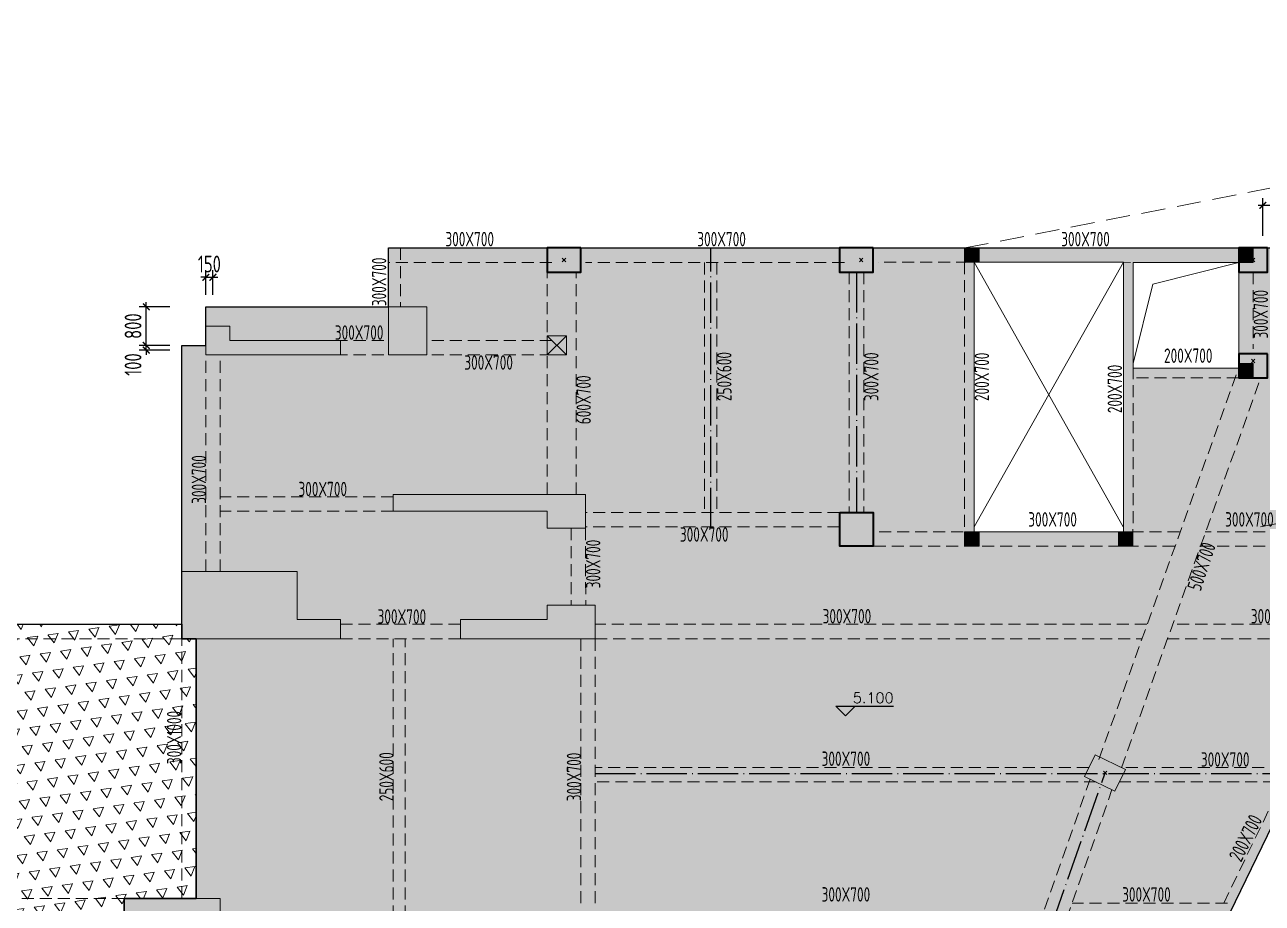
# Model space of a CAD drawing. Header units: millimetres. Extents: x 1089227 to 13101469, y 618865 to 10240562.
# Drawn here: x 7434699 to 7460434, y 5250029 to 5268296 of the extents above; entities that cross this region are included whole.
import ezdxf
from ezdxf.enums import TextEntityAlignment as Align

# ---------------------------------------------------------------- set-up
doc = ezdxf.new("R2010")
doc.units = ezdxf.units.MM
doc.header["$LTSCALE"] = 1000
doc.header["$PDMODE"] = 3
doc.header["$PDSIZE"] = 200
for name, pattern in [('DASHED', [0.75, 0.5, -0.25]), ('GB_DASHDOT3', [1.0675, 0.84, -0.105, 0.0175, -0.105]), ('HIDDEN', [0.375, 0.25, -0.125])]:
    doc.linetypes.add(name, pattern=pattern)
doc.layers.get('0').update_dxf_attribs({"linetype": 'CONTINUOUS'})
doc.layers.get('Defpoints').update_dxf_attribs({"linetype": 'CONTINUOUS'})
for name, color, linetype in [('BG', 11, 'CONTINUOUS'), ('BG-H', 8, 'CONTINUOUS'), ('C-H', 8, 'CONTINUOUS'), ('DIM', 3, 'CONTINUOUS'), ('S-BEAM-TEXT-DD', 7, 'CONTINUOUS'), ('S-GRID-DE', 11, 'GB_DASHDOT3'), ('单形心', 4, 'CONTINUOUS'), ('降板范围', 7, 'CONTINUOUS')]:
    doc.layers.add(name, color=color, linetype=linetype)
for name, color, linetype, lineweight in [('S-BEAM-DASH', 4, 'HIDDEN', 0), ('S-BEAM-SE-DASH', 3, 'HIDDEN', 0), ('S-COLU', 30, 'CONTINUOUS', 0), ('S-HOLE', 11, 'CONTINUOUS', 0), ('S-SLAB-HATCH', 73, 'CONTINUOUS', 0), ('S-WALL', 31, 'CONTINUOUS', 0)]:
    doc.layers.add(name, color=color, linetype=linetype, lineweight=lineweight)
doc.styles.add('RMD', font='romand.shx')
doc.styles.add('TSSD_Dimension', font='tssdeng.shx', dxfattribs={"width": 0.75, "bigfont": 'Hztxt.shx'})
doc.styles.add('TSSD_Rein', font='tssdeng.shx', dxfattribs={"width": 0.7, "bigfont": 'hztxt.shx'})
doc.dimstyles.new('TSSD_100_100', dxfattribs={"dimtxt": 350, "dimasz": 100, "dimexe": 150, "dimexo": 250, "dimgap": 100, "dimtad": 1, "dimdec": 0, "dimzin": 0, "dimdsep": 46, "dimtxsty": 'TSSD_Dimension', "dimblk": 'ARCHTICK', "dimblk1": 'ARCHTICK', "dimblk2": 'ARCHTICK', "dimcen": 0, "dimdle": 100, "dimclrt": 7, "dimadec": 0, "dimazin": 0, "dimtfac": 1, "dimtdec": 0, "dimtix": 1, "dimtmove": 2, "dimatfit": 3, "dimfxl": 0, "dimtolj": 1, "dimtzin": 0, "dimarcsym": 0})

# ---------------------------------------------------------------- blocks, each defined once
blk = doc.blocks.new('QZ-TL-0808')
at = {"layer": 'C-H'}
for points in [[(24800.12185977306, 37400.01574504562), (25600.12185977306, 37400.01574504562), (25600.12185977306, 36400.01574504562), (24800.12185977306, 36400.01574504562)], [(20999.84729862865, 36400.01574504562), (20999.84729862865, 37000.01574504562), (21499.84729862865, 37000.01574504562), (21499.84729862865, 36700.01574504562), (23800.02810977306, 36700.01574504562), (23800.02810977306, 36400.01574504562)], [(24900.12185977306, 33500.01574504562), (28900.02810977306, 33500.01574504562), (28900.02810977306, 32800.01574504562), (28100.02810977306, 32800.01574504562), (28100.02810977306, 33150.01574504562), (24900.12185977306, 33150.01574504562)], [(20500.02810977306, 31900.01574504562), (22900.02810977306, 31900.01574504562), (22900.02810977306, 30900.01574504562), (23800.02810977306, 30900.01574504562), (23800.02810977306, 30500.01574504562), (20500.02810977306, 30500.01574504562)], [(26300.02810977306, 30500.01574504562), (26300.02810977306, 30900.01574504562), (28100.02810977306, 30900.01574504562), (28100.02810977306, 31200.01574504562), (29100.02810977306, 31200.01574504562), (29100.02810977306, 30500.01574504562)], [(19300.02810977306, 25100.01574504562), (21300.02810977306, 25100.01574504562), (21300.02810977306, 23700.01574504562), (19300.02810977306, 23700.01574504562)]]:
    blk.add_hatch(color=256, dxfattribs=at).paths.add_polyline_path(points)
at = {"layer": 'S-WALL'}
for points in [[(24800.12185977306, 37400.01574504562), (25600.12185977306, 37400.01574504562), (25600.12185977306, 36400.01574504562), (24800.12185977306, 36400.01574504562)], [(19300.02810977306, 25100.01574504562), (21300.02810977306, 25100.01574504562), (21300.02810977306, 23700.01574504562), (19300.02810977306, 23700.01574504562)]]:
    blk.add_lwpolyline(points, close=True, dxfattribs=at)
for points in [[(20999.84729862865, 36400.01574504562), (20999.84729862865, 37000.01574504562), (21499.84729862865, 37000.01574504562), (21499.84729862865, 36700.01574504562), (23800.02810977306, 36700.01574504562), (23800.02810977306, 36400.01574504562), (20999.84729862865, 36400.01574504562)], [(24900.12185977306, 33500.01574504562), (28900.02810977306, 33500.01574504562), (28900.02810977306, 32800.01574504562), (28100.02810977306, 32800.01574504562), (28100.02810977306, 33150.01574504562), (24900.12185977306, 33150.01574504562), (24900.12185977306, 33500.01574504562)], [(20500.02810977306, 31900.01574504562), (22900.02810977306, 31900.01574504562), (22900.02810977306, 30900.01574504562), (23800.02810977306, 30900.01574504562), (23800.02810977306, 30500.01574504562), (20500.02810977306, 30500.01574504562), (20500.02810977306, 31900.01574504562)], [(26300.02810977306, 30500.01574504562), (26300.02810977306, 30900.01574504562), (28100.02810977306, 30900.01574504562), (28100.02810977306, 31200.01574504562), (29100.02810977306, 31200.01574504562), (29100.02810977306, 30500.01574504562), (26300.02810977306, 30500.01574504562)]]:
    blk.add_lwpolyline(points, dxfattribs=at)
blk = doc.blocks.new('BANWANG_XINGXIN')
at = {"color": 0}
for points in [[(0.7071067811921239, 0.707106781177572), (-0.7071067811921239, -0.7071067811848479)], [(-0.7071067811921239, 0.707106781177572), (0.7071067811921239, -0.7071067811848479)]]:
    blk.add_lwpolyline(points, dxfattribs=at)
blk = doc.blocks.new('1F柱网-0808')
at = {"layer": 'S-COLU', "lineweight": 35}
for points in [[(173680.424543024, 187081.8654570887), (172980.424543024, 187081.8654570887), (172980.424543024, 186581.8654570887), (173680.424543024, 186581.8654570896)], [(179762.8729336113, 187081.8654570887), (179062.8729336113, 187081.8654570887), (179062.8729336113, 186581.8654570887), (179762.8729336113, 186581.8654570896)], [(187963.1251847735, 187081.865457085), (187363.1251847735, 187081.865457085), (187363.1251847735, 186581.865457085), (187963.1251847735, 186581.865457085)], [(187963.1251847735, 184881.8658074737), (187363.1251847735, 184881.8658074737), (187363.1251847735, 184381.8658074737), (187963.1251847735, 184381.8658074737)], [(179063.1251847195, 181581.8654570905), (179763.1251847195, 181581.8654570905), (179763.1251847195, 180881.8654570896), (179063.1251847195, 180881.8654570896)]]:
    blk.add_lwpolyline(points, close=True, dxfattribs=at)
at = {"layer": 'S-COLU'}
blk.add_lwpolyline([(184157.9210689589, 176094.7898546597), (184376.1379989022, 176544.6580258897), (185005.9534386238, 176239.154323969), (184787.7365086805, 175789.2861527381), (184157.9210689589, 176094.7898546597)], dxfattribs=at)
blk.add_blockref('QZ-TL-0808', (144880.3964356007, 148456.8497164641))
at = {"layer": '单形心', "xscale": 50, "yscale": 50, "zscale": 50}
for p in [(173330.424543024, 186831.8654570887), (179510.424543024, 186831.8654570887), (187664.4358067717, 186831.7385696843), (187663.1252376186, 184731.8658072399), (184581.9372537909, 176166.9720893139)]:
    blk.add_blockref('BANWANG_XINGXIN', p, dxfattribs=at)
blk = doc.blocks.new('2FJGBZ')
at = {"layer": 'C-H'}
for points in [[(181662.4583405089, 187085.2972787973), (181962.4583405089, 187085.2972787973), (181962.4584317552, 186785.1719811149), (181662.4584317552, 186785.1719811149)], [(187363.1251847735, 187081.7393879332), (187663.1251847735, 187081.7393879332), (187663.1252760198, 186781.6140902508), (187363.1252760198, 186781.6140902508)], [(172981.6072998066, 185257.3059293209), (173381.6072998066, 185257.3059293209), (173381.6072998066, 184857.3059293209), (172981.6072998066, 184857.3059293209)], [(187363.1250935085, 184682.0531014688), (187663.1250935085, 184682.0531014688), (187663.1251847548, 184381.9278037865), (187363.1251847548, 184381.9278037865)], [(181662.4583405089, 181182.0527510839), (181962.4583405089, 181182.0527510839), (181962.4584317552, 180881.9274534015), (181662.4584317552, 180881.9274534015)], [(184863.1260098349, 181182.0550101986), (185163.1260098349, 181182.0550101986), (185163.1261010813, 180881.9297125163), (184863.1261010813, 180881.9297125163)]]:
    blk.add_hatch(color=256, dxfattribs=at).paths.add_polyline_path(points)
at = {"layer": 'S-SLAB-HATCH'}
h = blk.add_hatch(dxfattribs=at)
h.set_pattern_fill('FLEX', color=256, scale=50)
h.set_pattern_definition([(0, (-6326317.142432513, 1683260.446538338), (0, 317.5), [317.5, -317.5]), (45, (-6325999.642432513, 1683260.446538338), (2.220446049250313e-14, 317.5001371409153), [79.375, -290.263, 79.375, -449.013])])
edge = h.paths.add_edge_path()
edge.add_line((162230.4245430138, 169156.9530839361), (162230.4264998455, 173258.125932659))
edge.add_line((162230.4264998455, 173258.125932659), (164180.4207143439, 173258.0883259363))
edge.add_line((164180.4207143439, 173258.0883259363), (164180.4187597064, 173556.8654615087))
edge.add_line((164180.4187597064, 173556.8654615087), (165681.0091462238, 173556.8654615087))
edge.add_line((165681.0091462238, 173556.8654615087), (165680.4245492853, 178956.8654615087))
edge.add_line((165680.4245492853, 178956.8654615087), (165380.4245431814, 178956.9056094894))
edge.add_line((165380.4245431814, 178956.9056094894), (165381.0090917032, 179256.8898688648))
edge.add_line((165381.0090917032, 179256.8898688648), (165380.4245453691, 185056.8654615274))
edge.add_line((165380.4245453691, 185056.8654615274), (165880.2437342294, 185056.8654615274))
edge.add_line((165880.2437342294, 185056.8654615274), (165880.2437342294, 185456.8654615087))
edge.add_line((165880.2437342294, 185456.8654615087), (165880.4231809434, 185856.8683600016))
edge.add_line((165880.4231809434, 185856.8683600016), (166580.4231885485, 185856.8654615106))
edge.add_line((166580.4231885485, 185856.8654615106), (169679.5182953691, 185856.8654615106))
edge.add_line((169679.5182953691, 185856.8654615106), (169680.424545371, 187081.8654570924))
edge.add_line((169680.424545371, 187081.8654570924), (189563.1251764614, 187081.8654310293))
edge.add_arc((189563.1251764614, 186381.8654310293), 700, 0, 90, ccw=False)
edge.add_line((190263.1251764614, 186381.8654310293), (190261.1386369616, 179621.8685087003))
edge.add_line((190261.1386369616, 179621.8685087003), (185090.4928222662, 168953.0217371397))
edge.add_line((185090.4928222662, 168953.0217371397), (182222.3972696383, 161619.7759539122))
edge.add_arc((181104.831717914, 162056.8654615544), 1200.000000038212, 270.00010095286393, 338.6391042129307, ccw=False)
edge.add_line((181104.8338322658, 160856.8654615181), (179111.1296080668, 160856.8654615236))
edge.add_line((179111.1296080668, 160856.8654615236), (179111.1296080668, 160858.3748085452))
edge.add_line((179111.1296080668, 160858.3748085452), (178611.1296080668, 160858.3748085452))
edge.add_line((178611.1296080668, 160858.3748085452), (178611.1296080668, 160858.8898769757))
edge.add_line((178611.1296080668, 160858.8898769757), (176230.4245448699, 160856.8654615274))
edge.add_line((176230.4245448699, 160856.8654615274), (176230.4245453179, 161058.1430782126))
edge.add_line((176230.4245453179, 161058.1430782126), (170881.9935069764, 161058.2395215826))
edge.add_line((170881.9935069764, 161058.2395215826), (167281.7903819764, 161058.2395215826))
edge.add_line((167281.7903819764, 161058.2395215826), (167280.4245453607, 161658.2395215826))
edge.add_line((167280.4245453607, 161658.2395215826), (166980.4245453738, 161656.8654649276))
edge.add_line((166980.4245453738, 161656.8654649276), (166980.4245453738, 160756.8654615087))
edge.add_line((166980.4245453738, 160756.8654615087), (167480.4245453607, 160756.8654615087))
edge.add_line((167480.4245453607, 160756.8654615087), (167480.4245452816, 158756.8654615311))
edge.add_line((167480.4245452816, 158756.8654615311), (161981.7903819764, 158758.1535840826))
edge.add_line((161981.7903819764, 158758.1535840826), (161981.7903819764, 160158.2395215826))
edge.add_line((161981.7903819764, 160158.2395215826), (164681.7903819764, 160162.2754389001))
edge.add_line((164681.7903819764, 160162.2754389001), (164681.7903819764, 168756.8654615087))
edge.add_line((164681.7903819764, 168756.8654615087), (165381.7903819764, 168758.2395215826))
edge.add_line((165381.7903819764, 168758.2395215826), (165381.7903819764, 169158.2395215826))
edge.add_line((165381.7903819764, 169158.2395215826), (162230.4245430138, 169156.9530839361))
h.paths.add_polyline_path([(184966.7470941683, 186785.1691450197), (181863.1251849467, 186785.1719805058), (181863.1251849476, 181181.8657834968), (184963.2499690335, 181181.8651306303)], flags=16)
h.paths.add_polyline_path([(187362.3758535068, 184581.8658074737), (187363.1251848089, 186783.1101301825), (185166.7458480513, 186783.1101301825), (185165.9965167493, 184581.8658074737)], flags=16)
h = blk.add_hatch(dxfattribs=at)
h.set_pattern_fill('TRIANG', color=256, scale=150, angle=8.000000382063126)
h.set_pattern_definition([(68.00000038206312, (-5457252.862163493, 1932872.457228946), (-263.887819875215, 337.7610742784883), [214.3124999999932, -214.3124999999932]), (128.0000003820631, (-5457252.862163493, 1932872.457228946), (-424.4535806723011, -59.65301862198404), [214.3125, -214.3125]), (8.000000382063126, (-5457384.806139691, 1933041.337961593), (160.5657607970861, 397.4140929004726), [214.3125, -214.3125])])
h.paths.add_polyline_path([(155530.3932953738, 179256.8898688648), (165381.0090917032, 179256.8898688648), (165381.0090917032, 178956.8654615087), (165680.4245492853, 178956.8654615087), (165681.0091462238, 173556.8654615087), (164180.4245453738, 173556.8654615087), (164180.4264996471, 173258.1071292423), (162230.4264994813, 173258.1071292423), (162230.4245430138, 169156.9530839361), (161981.0090877451, 169156.8654615087), (161980.4245453607, 168856.8898616945), (159380.4245453626, 168856.8898616945), (159380.4245453626, 169156.8654615087), (157930.4245453607, 169156.8654615255), (157930.5036317538, 173258.2320024753), (155530.4265004555, 173258.2320024753), (155530.4245453738, 173556.8810865087), (155230.3932953738, 173556.8810865097), (155230.3932953738, 178956.8810865087), (155530.3932953738, 178956.8810865087)])
at = {"layer": 'S-BEAM-DASH'}
for p, q in [((169680.4245453756, 187081.8654570887), (169680.4245453756, 185856.8654442374)), ((173080.4245453756, 187081.8654570887), (169680.4245453756, 187081.8654570887)), ((169930.4245453756, 187081.8654570887), (169930.4245453756, 185856.8654442374)), ((179160.4245430231, 187081.8654570887), (173780.424543025, 187081.8654570887)), ((187363.1251847735, 187081.7393879332), (179860.5374590773, 187086.4218907086)), ((173080.4245453756, 186781.8654570887), (169680.4245453756, 186781.8654570887)), ((172980.4245430259, 181957.3059293209), (172980.424543024, 186581.8654570887)), ((173580.42454537, 181957.3059293209), (173580.4245453682, 186581.8654570887)), ((179160.4245430231, 186781.8654570887), (173780.424543025, 186781.8654570887)), ((179262.8729338022, 186581.8578895554), (179263.1251849104, 181581.8578895573)), ((179562.8729334204, 186581.873024622), (179563.1251845285, 181581.8730246238)), ((187363.1251847735, 186781.7393295048), (179860.3502236046, 186786.4219491379)), ((181662.5207522847, 186785.2971814163), (181662.5207522484, 181181.8654570766)), ((181862.5207522856, 186785.1723577436), (181862.5207522484, 181181.8654570756)), ((184963.1252236711, 180981.9902807008), (184966.7458870038, 186783.2349538309)), ((185163.1251847185, 180981.8654570524), (185166.7458480513, 186783.1101301825)), ((187363.1251848089, 186581.865457085), (187363.1252904637, 184981.8658074737)), ((187663.1251848089, 186581.865457085), (187663.1251848089, 184981.8658074737)), ((168581.0091068596, 185156.8898550691), (169681.1145644542, 185156.9765689047)), ((173080.9340579156, 185156.8898558943), (170481.1145477071, 185156.889710757)), ((165880.8282805625, 180357.2237705076), (165880.8282805644, 184857.1993631516)), ((166180.8282805625, 180357.2237705076), (166180.8282805644, 184857.1993631516)), ((168581.0327538205, 184856.8898560014), (169681.1382114151, 184856.976569837)), ((173080.9340746626, 184856.8898558943), (170481.1145644542, 184856.889710757)), ((184452.8144187648, 176442.5952178538), (187360.2383411508, 184581.8658074737)), ((187363.1251847735, 184581.8658074737), (185165.2471854817, 184581.8658074737)), ((184923.6754501984, 176274.3992337249), (187819.7386793196, 184381.8658074737)), ((187363.1251847735, 184381.8648983752), (185165.122361809, 184381.8658074737)), ((181863.1251849467, 183783.4380309237), (181862.5207522651, 183783.4380309237)), ((181863.1251849467, 183583.4380309237), (181862.5207522633, 183583.4380309237)), ((169780.5182953719, 181906.8654615087), (166180.8282805625, 181906.8654615087)), ((169780.5182953719, 181606.8654615087), (166180.8282805625, 181606.8654615097)), ((179063.1251847195, 181581.8654570905), (173780.4245453738, 181581.8654570905)), ((173481.0092421491, 181257.3059293209), (173481.0092421491, 179656.8898688648)), ((173780.009085834, 181257.3059293209), (173781.0092421491, 179656.8898688648)), ((179063.1251847195, 181281.8654570905), (173780.4245453738, 181281.8654570905)), ((186131.9092455236, 181181.8654570449), (179763.1251847222, 181181.8654570896)), ((190161.2826319421, 181181.8654570179), (186662.3628747454, 181181.8654570421)), ((186025.6210571323, 180881.8654570468), (179763.1251847195, 180881.8654570896)), ((190161.2826326648, 180881.8654570179), (186556.0746863522, 180881.865457044)), ((165381.0090917014, 179256.8898688648), (155530.9887654744, 179256.8898688648)), ((171181.0090956204, 179256.8898688648), (168681.0091067161, 179256.8898682119)), ((185449.9075957714, 179256.9056094894), (173981.0090858359, 179256.9056094894)), ((190084.2597363899, 179256.9056094894), (185980.3612249941, 179256.9056094894)), ((165381.0090917014, 178956.8898688648), (155530.9887654744, 178956.8898688648)), ((165381.0091446843, 173556.863442596), (165380.4245431814, 178956.9056094894)), ((165681.009142926, 173556.8959202031), (165680.4245414231, 178956.9380870974)), ((171181.0090956986, 178956.8898688648), (168681.0091067944, 178956.8898682119)), ((169780.4245453738, 173156.8654615087), (169780.4245438594, 178956.8898684988)), ((170030.4245453738, 173156.8654615739), (170030.4245438594, 178956.889868564)), ((173680.4245453738, 178956.9142762199), (173680.4245453738, 173456.8898688639)), ((173980.4245453738, 178956.9142762199), (173980.4245453738, 173456.8898688639)), ((173981.0090858359, 178956.9056094894), (185343.6194073772, 178956.9056094848)), ((185874.073036599, 178956.9056094848), (189936.7972154021, 178956.9056094838)), ((184246.9723679451, 176278.3748085452), (173980.4245453747, 176278.3748085462)), ((180844.5124606816, 166253.9935651682), (184272.3181924298, 176039.299400623)), ((188639.198729746, 176278.3748085452), (184925.0978987915, 176278.3748085452)), ((184397.9181393627, 175978.3748085452), (173980.4245453738, 175978.3748085452)), ((181304.3172067581, 166054.2068630373), (184725.1613028236, 175819.6394210644)), ((188493.8654949889, 175978.3748085452), (184879.4574807249, 175978.3748085452)), ((164179.0274587711, 173558.0883528618), (155529.0274587711, 173558.2551729232)), ((187131.8754019104, 173456.8654620806), (183897.478422381, 173456.8654619399))]:
    blk.add_line(p, q, dxfattribs=at)
at = {"layer": 'S-BEAM-SE-DASH'}
for p, q in [((176255.4245453756, 186781.8654570887), (176255.4245453756, 181581.8654570905)), ((176505.4245453756, 186781.8654570887), (176505.4245453756, 181581.8654570905))]:
    blk.add_line(p, q, dxfattribs=at)
blk.add_lwpolyline([(181104.8317179475, 160856.8654615162, 0.3248482111787543), (182246.0035900511, 161685.7499022661), (185047.2390864138, 168863.7741853548), (190261.1375605576, 179626.4159503868)], format="xyb", dxfattribs=at)
blk.add_lwpolyline([(187050.102269033, 173456.8654620769), (188271.6326350076, 175978.3748085452)], dxfattribs=at)
at = {"layer": 'S-GRID-DE'}
for p, q in [((176380.4245453766, 181257.3059293209), (176380.4245453756, 187081.8654570887)), ((179412.8729336113, 186581.8654570887), (179413.1251847195, 181581.8654570905)), ((173980.4245453738, 176156.865452664), (188581.8284047283, 176156.8654526621)), ((179218.9595636819, 160857.359761985), (184581.9372537909, 176166.9720893139))]:
    blk.add_line(p, q, dxfattribs=at)
at = {"layer": 'S-HOLE', "linetype": 'DASHED'}
for p, q in [((181663.1251847195, 187081.866683092), (205395.8093315717, 191723.0786961177)), ((187813.1251857188, 181281.8654570887), (211295.8064253563, 185923.0769020058))]:
    blk.add_line(p, q, dxfattribs=at)
at = {"layer": 'S-HOLE'}
for p, q in [((181862.5207733074, 181281.8657836253), (184963.1251848089, 186783.2372135771)), ((184962.2039083317, 181281.8654570887), (181863.1251849979, 186785.1719805058))]:
    blk.add_line(p, q, dxfattribs=at)
for points in [[(181863.1251849467, 186785.1719805058), (184966.7470941683, 186785.1691450197), (184963.2499690335, 181181.8651306303), (181863.1251849476, 181181.8657834968)], [(185166.7458480513, 186783.1101301825), (187363.1251848089, 186783.1101301825), (187362.3758535068, 184581.8658074737), (185165.9965167493, 184581.8658074737)]]:
    blk.add_lwpolyline(points, close=True, dxfattribs=at)
blk.add_lwpolyline([(185166.7459713034, 184681.8658074737), (185575.6256198427, 186330.6590480618), (187363.1251847735, 186781.7393295048)], dxfattribs=at)
at = {"layer": 'S-WALL'}
for p, q in [((181662.4583405089, 187085.2972787973), (181962.4584317738, 186785.1099848021)), ((181663.0627729446, 186781.8042218117), (181962.4583405089, 187085.2972787973)), ((187363.1251847735, 187081.7393879332), (187663.1252760384, 186781.552093938)), ((187363.7296172092, 186778.2463309476), (187663.1251847735, 187081.7393879332)), ((172981.6072998066, 185257.3059293209), (173381.6072998066, 184857.3059293209)), ((172981.6072998066, 184857.3059293209), (173381.6072998066, 185257.3059293209)), ((187363.1250935085, 184682.0531014688), (187663.1251847735, 184381.8658074737)), ((187363.7295259442, 184378.5600444833), (187663.1250935085, 184682.0531014688)), ((181662.4583405089, 181182.0527510839), (181962.4584317738, 180881.8654570887)), ((181663.0627729446, 180878.5596940983), (181962.4583405089, 181182.0527510839)), ((184863.1260098349, 181182.0550101986), (185163.1261010999, 180881.8677162034)), ((184863.7304422706, 180878.5619532131), (185163.1260098349, 181182.0550101986))]:
    blk.add_line(p, q, dxfattribs=at)
for points in [[(181662.4583405089, 187085.2972787973), (181962.4583405089, 187085.2972787973), (181962.4584317552, 186785.1719811149), (181662.4584317552, 186785.1719811149)], [(187363.1251847735, 187081.7393879332), (187663.1251847735, 187081.7393879332), (187663.1252760198, 186781.6140902508), (187363.1252760198, 186781.6140902508)], [(172981.6072998066, 185257.3059293209), (173381.6072998066, 185257.3059293209), (173381.6072998066, 184857.3059293209), (172981.6072998066, 184857.3059293209)], [(187363.1250935085, 184682.0531014688), (187663.1250935085, 184682.0531014688), (187663.1251847548, 184381.9278037865), (187363.1251847548, 184381.9278037865)], [(181662.4583405089, 181182.0527510839), (181962.4583405089, 181182.0527510839), (181962.4584317552, 180881.9274534015), (181662.4584317552, 180881.9274534015)], [(184863.1260098349, 181182.0550101986), (185163.1260098349, 181182.0550101986), (185163.1261010813, 180881.9297125163), (184863.1261010813, 180881.9297125163)]]:
    blk.add_lwpolyline(points, close=True, dxfattribs=at)
at = {"layer": '降板范围'}
for points in [[(190261.1386369616, 179621.8685087003), (185090.4928222662, 168953.0217371397), (182222.3972696383, 161619.7759539122, -0.3087820826352377), (181104.8338322658, 160856.8654615181), (179111.1296080668, 160856.8654615236), (179111.1296080668, 160858.3748085452), (178611.1296080668, 160858.3748085452), (178611.1296080668, 160858.8898769757), (176230.4245448699, 160856.8654615274), (176230.4245453179, 161058.1430782126), (170881.9935069764, 161058.2395215826), (167281.7903819764, 161058.2395215826), (167280.4245453607, 161658.2395215826), (166980.4245453738, 161656.8654649276), (166980.4245453738, 160756.8654615087), (167480.4245453607, 160756.8654615087), (167480.4245452816, 158756.8654615311), (161981.7903819764, 158758.1535840826)], [(161981.7903819764, 160158.2395215826), (164681.7903819764, 160162.2754389001), (164681.7903819764, 168756.8654615087), (165381.7903819764, 168758.2395215826), (165381.7903819764, 169158.2395215826), (162230.4245430138, 169156.9530839361), (162230.4264998455, 173258.125932659), (164180.4207143439, 173258.0883259363), (164180.4187597064, 173556.8654615087), (165681.0091462238, 173556.8654615087), (165680.4245492853, 178956.8654615087), (165380.4245431814, 178956.9056094894), (165381.0090917032, 179256.8898688648), (165380.4245453691, 185056.8654615274), (165880.2437342294, 185056.8654615274), (165880.2437342294, 185456.8654615087), (165880.4231809434, 185856.8683600016), (166580.4231885485, 185856.8654615106), (169679.5182953691, 185856.8654615106), (169680.424545371, 187081.8654570924), (189563.1251764614, 187081.8654310293, -0.414213562373095)]]:
    blk.add_lwpolyline(points, format="xyb", dxfattribs=at)
blk.add_lwpolyline([(155530.3932953738, 179256.8898688648), (165381.0090917032, 179256.8898688648), (165381.0090917032, 178956.8654615087), (165680.4245492853, 178956.8654615087), (165681.0091462238, 173556.8654615087), (164180.4245453738, 173556.8654615087), (164180.4264996471, 173258.1071292423), (162230.4264994813, 173258.1071292423), (162230.4245430138, 169156.9530839361), (161981.0090877451, 169156.8654615087), (161980.4245453607, 168856.8898616945), (159380.4245453626, 168856.8898616945), (159380.4245453626, 169156.8654615087), (157930.4245453607, 169156.8654615255), (157930.5036317538, 173258.2320024753), (155530.4265004555, 173258.2320024753), (155530.4245453738, 173556.8810865087), (155230.3932953738, 173556.8810865097), (155230.3932953738, 178956.8810865087), (155530.3932953738, 178956.8810865087)], close=True, dxfattribs=at)
blk.add_blockref('1F柱网-0808', (0, 0))
blk = doc.blocks.new('ljm2')
at = {"layer": 'BG'}
blk.add_lwpolyline([(49256.1746828761, 100148.8151576072), (49056.1746828761, 99948.8151576072), (48856.1746828761, 100148.8151576072), (50056.1746828761, 100148.8151576072)], dxfattribs=at)
at = {"layer": 'BG-H'}
blk.add_solid([(49256.1746828761, 100148.8151576072), (49056.1746828761, 99948.8151576072), (48856.1746828761, 100148.8151576072)], dxfattribs=at)
at = {"layer": 'S-BEAM-TEXT-DD', "style": 'TSSD_Rein', "width": 0.7}
for s, p in [('300X700', (40734.39394956455, 109713.366095514)), ('300X700', (45972.72714325041, 109713.3660860294)), ('300X700', (53540.86349234916, 109713.366472234)), ('300X700', (38434.83847439103, 107770.7016116632)), ('200X700', (55679.3998074308, 107290.2878987473)), ('300X700', (41127.94996682554, 107147.5119371405)), ('300X700', (37678.04499151371, 104516.7376925396)), ('300X700', (52856.62850564159, 103885.131944621)), ('300X700', (56949.68497342058, 103885.1319445614)), ('300X700', (45610.98733086511, 103571.549725702)), ('300X700', (48579.3705817312, 101872.4120628554)), ('300X700', (57483.61069881357, 101872.4120628554)), ('300X700', (39323.68176005967, 101866.762099836)), ('300X700', (48558.08511070907, 98909.3879032284)), ('300X700', (56445.67571018077, 98893.88126191124)), ('300X700', (48558.08511083201, 96087.87855645176)), ('300X700', (54807.91783521511, 96087.8785567237))]:
    blk.add_text(s, height=300, dxfattribs=at).set_placement(p)
for s, rotation, p in [('300X700', 89.99999829245272, (39505.8772003483, 108469.2272958998)), ('300X700', 89.99999829245272, (57842.32837921567, 107796.2934483122)), ('250X600', 89.99999829245272, (46684.61855520867, 106496.1388391815)), ('300X700', 89.99999829245272, (49742.26115537621, 106496.2930979282)), ('200X700', 89.99999829245272, (52042.32837997563, 106496.2930979291)), ('200X700', 89.99999829245272, (54806.41670994088, 106244.7315741228)), ('600X700', 89.99999829245272, (43759.61855520308, 106014.6765368376)), ('300X700', 89.99999829245272, (35758.37360108644, 104359.5832649618)), ('300X700', 89.99999829245272, (43958.04890588485, 102602.3173851864)), ('500X700', 71.44745775019658, (56439.56282816269, 102528.0511956997)), ('300X1000', 89.99999829245272, (35244.15856667235, 98946.96520960145)), ('250X600', 89.99999829245272, (39658.65505118668, 98174.59122631233)), ('300X700', 89.99999829245272, (43558.65505119227, 98174.59122631233)), ('200X700', 63.32366055430068, (57281.60170672275, 96894.32338981703))]:
    blk.add_text(s, height=300, rotation=rotation, dxfattribs=at).set_placement(p)
at = {"layer": 'S-BEAM-TEXT-DD', "style": 'RMD'}
blk.add_text('5.100', height=220, dxfattribs=at).set_placement((50056.1746828761, 100148.8151576072), align=Align.BOTTOM_RIGHT)
blk = doc.blocks.new('_ArchTick')
at = {"color": 0, "linetype": 'ByBlock', "const_width": 0.3}
blk.add_lwpolyline([(-0.7071067811865476, -0.7071067811865476), (0.7071067811865476, 0.7071067811865476)], dxfattribs=at)
blk = doc.blocks.new('*D2471')
at = {"layer": 'Defpoints', "color": 0, "transparency": 16777216}
for p in [(-25415.10041798791, -4278.59567059204), (-25565.10178241832, -4894.685898471624), (-25415.10041798791, -4894.685898471624)]:
    blk.add_point(p, dxfattribs=at)
at = {"layer": 'DIM', "color": 0, "lineweight": -2, "transparency": 16777216}
for p, q in [((-25565.10178241832, -4278.59567059204), (-25665.10178241832, -4278.59567059204)), ((-25565.10178241832, -4644.685898471624), (-25565.10178241832, -4128.59567059204)), ((-25565.10178241832, -4278.59567059204), (-25415.10041798791, -4278.59567059204)), ((-25415.10041798791, -4644.685898471624), (-25415.10041798791, -4128.59567059204)), ((-25415.10041798791, -4278.59567059204), (-25315.10041798791, -4278.59567059204))]:
    blk.add_line(p, q, dxfattribs=at)
at = {"layer": 'DIM', "color": 0, "lineweight": -2, "transparency": 16777216, "xscale": 100, "yscale": 100, "zscale": 100}
blk.add_blockref('_ArchTick', (-25565.10178241832, -4278.59567059204), dxfattribs=at)
at = {"layer": 'DIM', "color": 0, "lineweight": -2, "transparency": 16777216, "xscale": 100, "yscale": 100, "zscale": 100, "rotation": 180}
blk.add_blockref('_ArchTick', (-25415.10041798791, -4278.59567059204), dxfattribs=at)
at = {"layer": 'DIM', "color": 7, "transparency": 16777216, "insert": (-25490.10110020312, -4003.59567059204), "char_height": 350, "attachment_point": 5, "style": 'TSSD_Dimension'}
blk.add_mtext('\\A1;150', dxfattribs=at)
blk = doc.blocks.new('*D2472')
at = {"layer": 'Defpoints', "color": 0, "transparency": 16777216}
for p in [(-26802.48248539492, -5694.688796946778), (-26065.09033956518, -5694.688796946779), (-26065.09033956518, -5794.688796963543)]:
    blk.add_point(p, dxfattribs=at)
at = {"layer": 'DIM', "color": 0, "lineweight": -2, "transparency": 16777216}
for p, q in [((-26802.48248539492, -5694.688796946778), (-26802.48248539492, -5594.688796946778)), ((-26315.09033956518, -5694.688796946779), (-26952.48248539492, -5694.688796946778)), ((-26315.09033956518, -5794.688796963543), (-26952.48248539492, -5794.688796963542)), ((-26802.48248539492, -5794.688796963542), (-26802.48248539492, -5694.688796946778)), ((-26802.48248539492, -5794.688796963542), (-26802.48248539492, -5894.688796963542))]:
    blk.add_line(p, q, dxfattribs=at)
at = {"layer": 'DIM', "color": 0, "lineweight": -2, "transparency": 16777216, "xscale": 100, "yscale": 100, "zscale": 100}
for p, rotation in [((-26802.48248539492, -5694.688796946778), 270), ((-26802.48248539492, -5794.688796963542), 90)]:
    blk.add_blockref('_ArchTick', p, dxfattribs=dict(at, rotation=rotation))
at = {"layer": 'DIM', "color": 7, "transparency": 16777216, "insert": (-27077.48248539539, -6093.759309783578), "char_height": 350, "attachment_point": 5, "rotation": 90, "style": 'TSSD_Dimension'}
blk.add_mtext('\\A1;100', dxfattribs=at)
blk = doc.blocks.new('*D2473')
at = {"layer": 'Defpoints', "color": 0, "transparency": 16777216}
for p in [(-26802.48248539492, -4894.685898472554), (-26065.09033956518, -4894.685898472555), (-26065.09033956518, -5694.688796946779)]:
    blk.add_point(p, dxfattribs=at)
at = {"layer": 'DIM', "color": 0, "lineweight": -2, "transparency": 16777216}
for p, q in [((-26802.48248539492, -5794.688796946778), (-26802.48248539492, -4794.685898472554)), ((-26315.09033956518, -4894.685898472555), (-26952.48248539492, -4894.685898472554)), ((-26315.09033956518, -5694.688796946779), (-26952.48248539492, -5694.688796946778))]:
    blk.add_line(p, q, dxfattribs=at)
at = {"layer": 'DIM', "color": 0, "lineweight": -2, "transparency": 16777216, "xscale": 100, "yscale": 100, "zscale": 100}
for p, rotation in [((-26802.48248539492, -4894.685898472554), 90), ((-26802.48248539492, -5694.688796946778), 270)]:
    blk.add_blockref('_ArchTick', p, dxfattribs=dict(at, rotation=rotation))
at = {"layer": 'DIM', "color": 7, "transparency": 16777216, "insert": (-27077.48248539492, -5294.687347709671), "char_height": 350, "attachment_point": 5, "rotation": 90, "style": 'TSSD_Dimension'}
blk.add_mtext('\\A1;800', dxfattribs=at)
blk = doc.blocks.new('*D2474')
at = {"layer": 'Defpoints', "color": 0, "transparency": 16777216}
for p in [(-1182.467807294335, -2782.319142594934), (-3582.399778644089, -3669.688825215213), (-1182.467807294335, -3669.688825215213)]:
    blk.add_point(p, dxfattribs=at)
at = {"layer": 'DIM', "color": 0, "lineweight": -2, "transparency": 16777216}
for p, q in [((-3682.399778644089, -2782.319142594934), (-1082.467807294335, -2782.319142594934)), ((-3582.399778644089, -3419.688825215213), (-3582.399778644089, -2632.319142594934)), ((-1182.467807294335, -3419.688825215213), (-1182.467807294335, -2632.319142594934))]:
    blk.add_line(p, q, dxfattribs=at)
at = {"layer": 'DIM', "color": 0, "lineweight": -2, "transparency": 16777216, "xscale": 100, "yscale": 100, "zscale": 100, "rotation": 180}
blk.add_blockref('_ArchTick', (-3582.399778644089, -2782.319142594934), dxfattribs=at)
at = {"layer": 'DIM', "color": 0, "lineweight": -2, "transparency": 16777216, "xscale": 100, "yscale": 100, "zscale": 100}
blk.add_blockref('_ArchTick', (-1182.467807294335, -2782.319142594934), dxfattribs=at)
at = {"layer": 'DIM', "color": 7, "transparency": 16777216, "insert": (-2382.433792969212, -2507.319142594934), "char_height": 350, "attachment_point": 5, "style": 'TSSD_Dimension'}
blk.add_mtext('\\A1;2400', dxfattribs=at)
blk = doc.blocks.new('DW2')
at = {"layer": 'DIM'}
for base, p1, p2, picture, middle in [((-1182.467807294335, -2782.319142594934), (-3582.399778644089, -3669.688825215213), (-1182.467807294335, -3669.688825215213), '*D2474', (-2382.433792969212, -2507.319142594934)), ((-25415.10041798791, -4278.59567059204), (-25565.10178241832, -4894.685898471624), (-25415.10041798791, -4894.685898471624), '*D2471', (-25490.10110020312, -4003.59567059204))]:
    dim = blk.add_linear_dim(base=base, p1=p1, p2=p2, dimstyle='TSSD_100_100', dxfattribs=at)
    dim.commit()
    dim.dimension.update_dxf_attribs({"geometry": picture, "text_midpoint": middle})
dim = blk.add_linear_dim(base=(-26802.48248539492, -4894.685898472554), p1=(-26065.09033956518, -5694.688796946779), p2=(-26065.09033956518, -4894.685898472555), angle=90, dimstyle='TSSD_100_100', dxfattribs=at)
dim.commit()
dim.dimension.update_dxf_attribs({"geometry": '*D2473', "text_midpoint": (-27077.48248539492, -5294.687347709671)})
dim = blk.add_linear_dim(base=(-26802.48248539492, -5694.688796946778), p1=(-26065.09033956518, -5794.688796963543), p2=(-26065.09033956518, -5694.688796946779), angle=90, dimstyle='TSSD_100_100', dxfattribs=at)
dim.commit()
dim.dimension.update_dxf_attribs({"geometry": '*D2472', "text_midpoint": (-27077.48248539539, -6093.759309783578), "dimtype": 128})

msp = doc.modelspace()

# ---------------------------------------------------------------- block references
for name, p in [('2FJGBZ', (7272583.120258717, 5076572.437532783)), ('ljm2', (7402712.530161805, 5153975.061953002)), ('DW2', (7464028.645222077, 5267323.991791259))]:
    msp.add_blockref(name, p)

doc.saveas('drawing.dxf')
